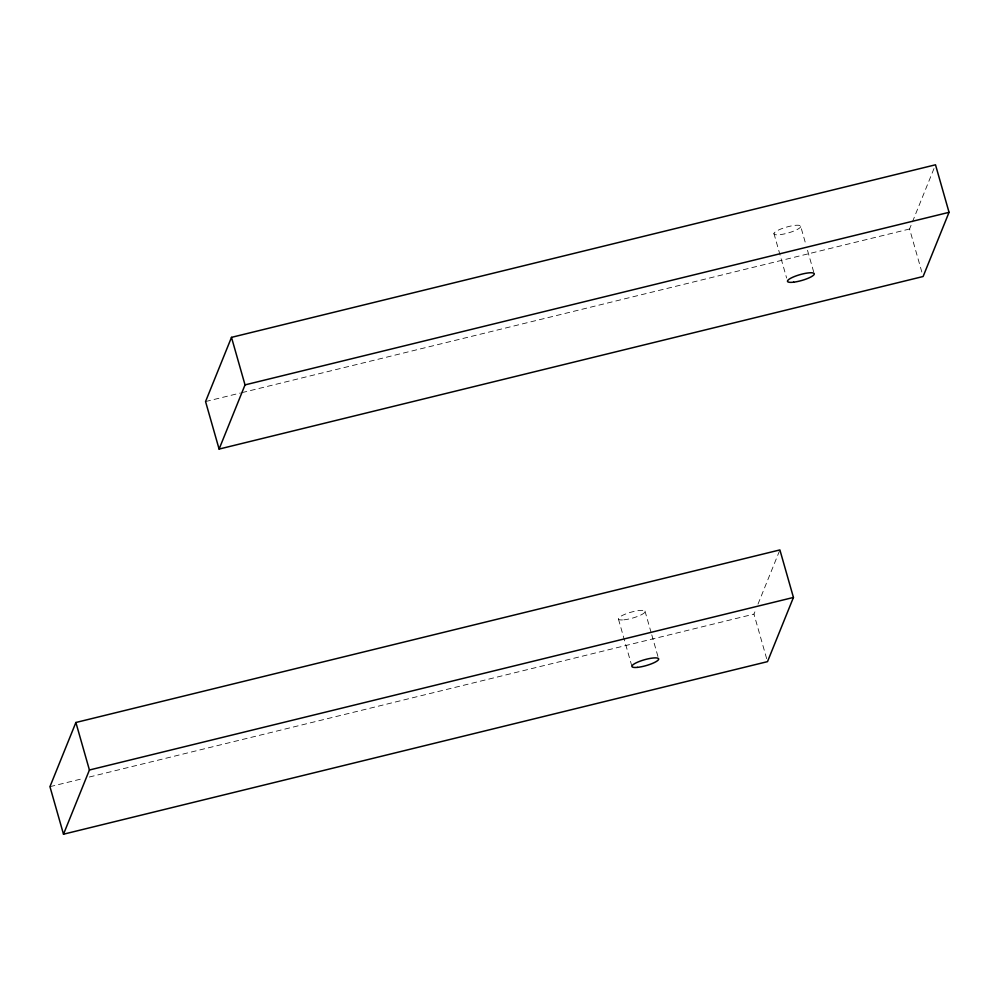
<?xml version="1.0" encoding="UTF-8"?>
<svg xmlns="http://www.w3.org/2000/svg" width="999" height="999" viewBox="0 0 999 999"><rect width="100%" height="100%" fill="white"/><g stroke="black" fill="none" stroke-linecap="round" stroke-linejoin="round"><path stroke-width="0.75" stroke-dasharray="5 3.75" d="M766.658 658.666L753.97 614.11L755.694 609.827M758.004 604.12L779.32 551.348M921.84 272.065L909.577 228.996L911.875 223.289M912.449 221.853L934.352 167.657M205.557 401.548L240.384 393.019M241.895 392.644L909.577 228.996M49.95 786.675L83.254 778.508M89.311 777.022L753.97 614.11M800.748 226.561A13.924 3.047 -15.9 0 1 780.094 234.653A13.924 3.047 -15.9 0 1 781.193 228.883A13.924 3.047 -15.9 0 1 800.748 226.561L805.831 244.38M807.517 250.324L814.297 274.088M773.938 233.504L786.638 278.059M644.992 611.076L651.348 633.354M651.773 634.84L658.541 658.603M618.481 619.23L632.03 666.758M623.826 619.842A13.924 3.047 -15.9 0 0 645.079 611.888A13.924 3.047 -15.9 0 0 626.298 613.736A13.924 3.047 -15.9 0 0 623.826 619.842"/><path stroke-width="1.5" d="M75.887 722.489L49.95 786.675L63.499 834.202L767.507 661.638L793.443 597.452L779.894 549.925L75.887 722.489L89.423 770.004L63.499 834.202M231.493 337.362L205.557 401.548L219.106 449.075L923.113 276.511L949.05 212.325L935.501 164.798L231.493 337.362L245.03 384.89L219.106 449.075M245.03 384.89L949.05 212.325M89.423 770.004L793.443 597.452M637.374 667.369A13.924 3.047 -15.9 0 0 658.628 659.415A13.924 3.047 -15.9 0 0 639.847 661.263A13.924 3.047 -15.9 0 0 637.374 667.369M793.643 282.18A13.924 3.047 -15.9 0 0 814.297 274.088A13.924 3.047 -15.9 0 0 794.729 276.411A13.924 3.047 -15.9 0 0 793.643 282.18"/></g></svg>
